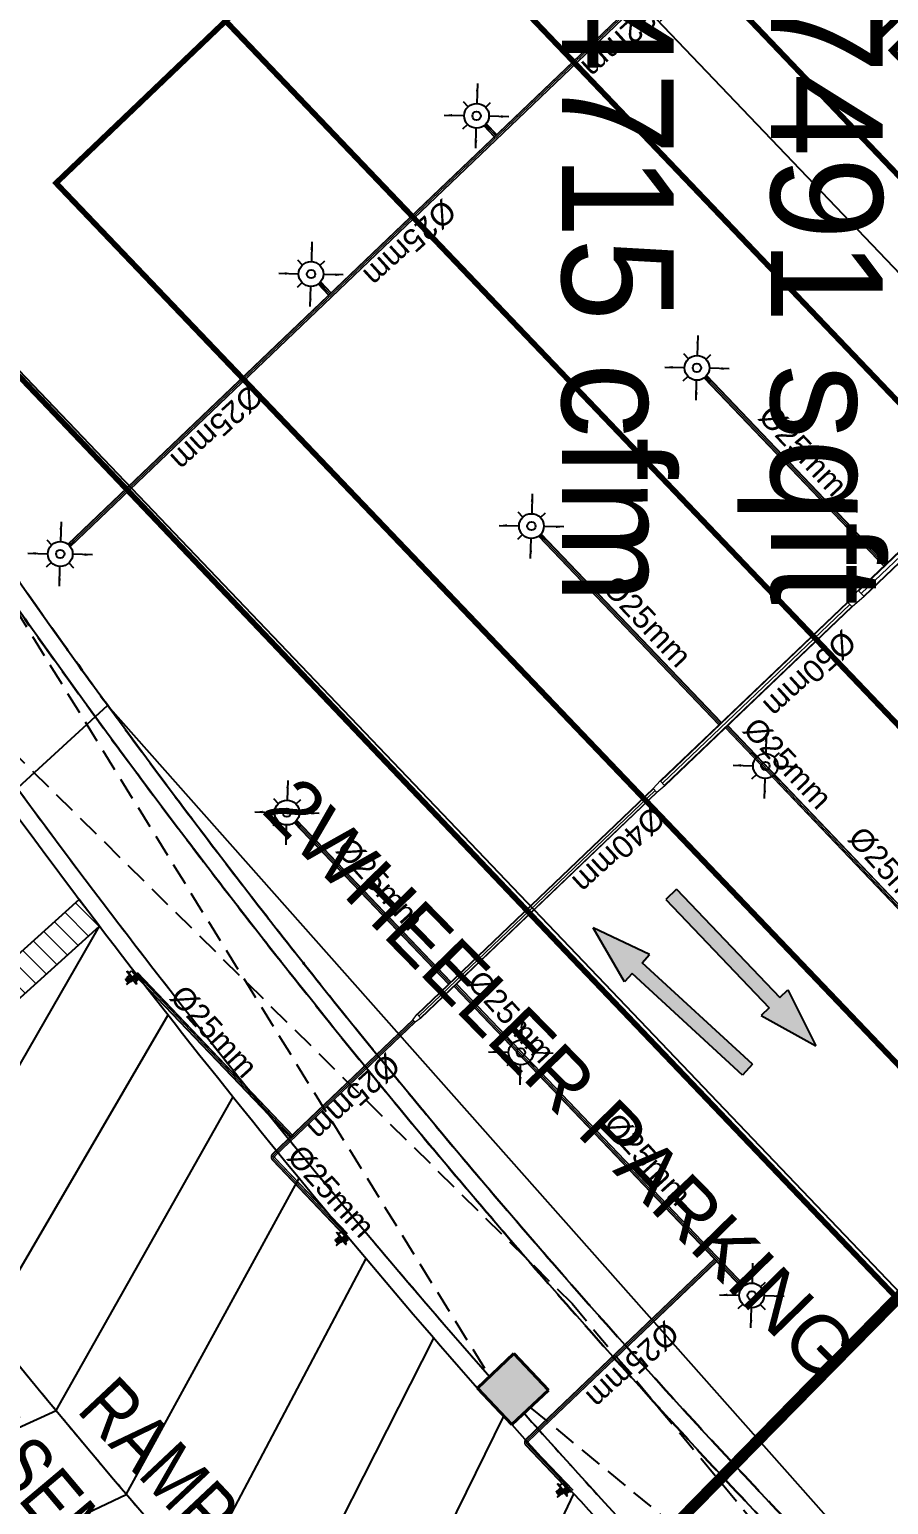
# Model space of a CAD drawing. Header units: inches. Extents: x 257070 to 799932, y -17980 to 269260.
# Drawn here: x 285714 to 293406, y 17928 to 31130 of the extents above; entities that cross this region are included whole.
import ezdxf

# ---------------------------------------------------------------- set-up
doc = ezdxf.new("R2010")
doc.units = ezdxf.units.IN
doc.header["$MEASUREMENT"] = 0
doc.header["$PDMODE"] = 99
doc.header["$PDSIZE"] = 100
doc.linetypes.add('DASHED2', pattern=[0.375, 0.25, -0.125])
doc.linetypes.add('HIDDEN', pattern=[0.375, 0.25, -0.125])
for name, color, linetype in [('0-AES-F-SPRINKLER', 10, 'Continuous'), ("0_AES_DUCT MARKING'", 53, 'Continuous'), ('2 wheeler barrier', 170, 'Continuous'), ('DSP_BUILDING PROFILE', 30, 'Continuous'), ('DSP_CUT-OUT', 252, 'Continuous'), ('DSP_MISCELANEOUS', 252, 'Continuous'), ('DSP_R.C.C. HATCH', 8, 'Continuous'), ('DSP_RAMP', 252, 'Continuous'), ('DSP_TEXT', 6, 'Continuous'), ('DSP_WALL', 7, 'Continuous'), ('DSP_WALL HATCH', 8, 'Continuous'), ('REFRISYNTH - AC CIVIL PROVISION', 12, 'Continuous')]:
    doc.layers.add(name, color=color, linetype=linetype)
for name, color, linetype, lineweight in [('0-AES-F-SPRINKLER PIPE', 10, 'Continuous', 15), ('E--CONCRETE-4', 4, 'Continuous', 40), ('E--CONCRETE-SHADE', 253, 'Continuous', 20), ('F--BRICKWALL HATCH', 252, 'Continuous', 20), ('F--BRICKWALL-3', 252, 'Continuous', 30)]:
    doc.layers.add(name, color=color, linetype=linetype, lineweight=lineweight)
doc.layers.add('CORE -E', color=7, linetype='Continuous', true_color=0x642d8b)
doc.styles.get("Standard").update_dxf_attribs({"font": 'arial.ttf'})
doc.styles.add('TEXT style 175', font='GOTHIC.TTF')
doc.styles.add('Text style 250', font='ARIALN.TTF', dxfattribs={"height": 500})
doc.styles.add('TEXT style 75', font='ARIALN.TTF')
doc.dimstyles.new('75', dxfattribs={"dimscale": 1.5, "dimtxt": 200, "dimasz": 113, "dimexe": 113, "dimexo": 0, "dimgap": 25, "dimtad": 0, "dimdec": 0, "dimrnd": 5, "dimzin": 0, "dimdsep": 46, "dimtxsty": 'TEXT style 75', "dimblk": 'ARCHTICK', "dimcen": 0.09, "dimdle": 113, "dimclrd": 8, "dimclre": 8, "dimclrt": 256, "dimadec": 0, "dimazin": 0, "dimtfac": 1, "dimtdec": 0, "dimtofl": 0, "dimtmove": 1, "dimatfit": 3, "dimldrblk": 'OPEN90', "dimfxl": 0, "dimtolj": 1, "dimtzin": 0, "dimarcsym": 0})
doc.dimstyles.new('ISO-25', dxfattribs={"dimtxt": 2.5, "dimasz": 2.5, "dimexe": 1.25, "dimexo": 0.625, "dimtad": 1, "dimtxsty": 'Standard', "dimcen": 2.5, "dimadec": 0, "dimazin": 0, "dimtfac": 1, "dimtmove": 0, "dimatfit": 3, "dimfxl": 1, "dimarcsym": 0})

# ---------------------------------------------------------------- blocks, each defined once
blk = doc.blocks.new('basement1_AP$0$AR-DIR-A')
h = blk.add_hatch()
h.set_pattern_fill('ANSI31', color=8)
h.paths.add_polyline_path([(158, -458), (26, -458), (26, -1800), (-74, -1800), (92, -2335), (258, -1800), (158, -1800)])
at = {"layer": 'DSP_MISCELANEOUS', "color": 8}
for p, q in [((158, -458), (26, -458)), ((26, -458), (26, -1800)), ((158, -458), (158, -1800)), ((26, -1800), (-74, -1800)), ((-74, -1800), (92, -2335)), ((258, -1800), (92, -2335)), ((158, -1800), (258, -1800))]:
    blk.add_line(p, q, dxfattribs=at)
blk = doc.blocks.new('_ArchTick')
at = {"color": 0, "linetype": 'ByBlock', "const_width": 0.15}
blk.add_lwpolyline([(-0.5, -0.5), (0.5, 0.5)], dxfattribs=at)
blk = doc.blocks.new('*D530')
at = {"layer": '2 wheeler barrier', "color": 8, "lineweight": -2, "ltscale": 1000, "transparency": 16777216}
for p, q in [((289928, 33555), (289414, 33064)), ((289418, 33224), (300006, 22140)), ((311056, 10575), (300467, 21658)), ((311410, 11070), (310896, 10579))]:
    blk.add_line(p, q, dxfattribs=at)
at = {"layer": 'DEFPOINTS', "color": 0, "ltscale": 1000, "transparency": 16777216}
for p in [(289928, 33555, 0), (289496, 33142), (311410, 11070, 0)]:
    blk.add_point(p, dxfattribs=at)
at = {"layer": '2 wheeler barrier', "color": 8, "lineweight": -2, "ltscale": 1000, "transparency": 16777216, "xscale": 113, "yscale": 113, "zscale": 113}
for p, rotation in [((289496, 33142), 133.6929898347378), ((310978, 10657), 313.6929898347378)]:
    blk.add_blockref('_ArchTick', p, dxfattribs=dict(at, rotation=rotation))
at = {"layer": '2 wheeler barrier', "ltscale": 1000, "transparency": 16777216, "insert": (300237, 21899), "char_height": 200, "attachment_point": 5, "rotation": 313.693, "style": 'TEXT style 75'}
blk.add_mtext('\\A1;31100', dxfattribs=at)
blk = doc.blocks.new('_Open90')
at = {"color": 0, "linetype": 'ByBlock', "lineweight": -2}
for p, q in [((0, 0), (-1, 0)), ((-0.5, 0.5), (0, 0)), ((0, 0), (-0.5, -0.5))]:
    blk.add_line(p, q, dxfattribs=at)
blk = doc.blocks.new('A$C7CDC6FDD')
at = {"layer": '0-AES-F-SPRINKLER'}
h = blk.add_hatch(dxfattribs=at)
h.set_pattern_fill('ANSI31', color=6, scale=0.196883, angle=-215.4881, style=0)
h.set_pattern_definition([(99.5118863, (172914.605, -53736.024), (1.480251699, 0.248024878), [])])
edge = h.paths.add_edge_path()
edge.add_line((54, 0), (47, -8))
edge.add_line((47, -8), (49, -10))
edge.add_line((49, -10), (55, -1))
edge.add_ellipse((52, 1), major_axis=(3.65, 0.61), ratio=1, start_angle=315, end_angle=405)
edge.add_line((54, 4), (41, 14))
edge.add_ellipse((39, 11), major_axis=(3.65, 0.61), ratio=1, start_angle=45, end_angle=135)
edge.add_line((36, 13), (33, 9))
edge.add_ellipse((32, 9), major_axis=(1.42, 0.24), ratio=1, start_angle=225, end_angle=315, ccw=False)
edge.add_line((31, 8), (31, 9))
edge.add_line((31, 9), (29, 7))
edge.add_line((29, 7), (30, 7))
edge.add_ellipse((32, 9), major_axis=(-0.56, 3.32), ratio=1, start_angle=135, end_angle=225)
edge.add_line((35, 7), (38, 12))
edge.add_ellipse((39, 11), major_axis=(-0.29, 1.75), ratio=1, start_angle=-45, end_angle=45, ccw=False)
edge.add_line((40, 12), (53, 3))
edge.add_ellipse((52, 1), major_axis=(-0.29, 1.75), ratio=1, start_angle=225, end_angle=315, ccw=False)
h = blk.add_hatch(dxfattribs=at)
h.set_pattern_fill('ANSI31', color=6, scale=0.196883, angle=-125.4881, style=0)
h.set_pattern_definition([(9.5118863, (172914.605, -53736.024), (0.248024878, -1.480251699), [])])
edge = h.paths.add_edge_path()
edge.add_line((85, 0), (84, 0))
edge.add_line((84, 0), (84, 5))
edge.add_ellipse((83, 5), major_axis=(-0.24, 1.42), ratio=1, start_angle=257, end_angle=315)
edge.add_line((83, 6), (72, 14))
edge.add_ellipse((70, 10), major_axis=(-0.71, 4.26), ratio=1, start_angle=-45, end_angle=45)
edge.add_line((66, 13), (47, -15))
edge.add_line((47, -15), (46, -14))
edge.add_line((46, -14), (65, 13))
edge.add_ellipse((70, 10), major_axis=(-0.93, 5.54), ratio=1, start_angle=-45, end_angle=45, ccw=False)
edge.add_line((73, 15), (84, 7))
edge.add_ellipse((83, 5), major_axis=(-0.45, 2.7), ratio=1, start_angle=257, end_angle=315, ccw=False)
edge.add_line((85, 5), (85, 0))
at = {"layer": '0-AES-F-SPRINKLER', "color": 6}
for p, q in [((-10, 66), (-29, 39)), ((-29, 39), (9, 12)), ((-24, 82), (-28, 80)), ((-28, 80), (-28, 79)), ((-28, 79), (28, 39)), ((32, 44), (-21, 82)), ((-15, 15), (20, -8)), ((-11, 14), (-15, 15)), ((-15, 15), (-13, 12)), ((-13, 12), (-14, 12)), ((-14, 12), (-14, 11)), ((17, -9), (-14, 11)), ((22, -5), (-13, 17)), ((-9, 17), (-13, 17)), ((-13, 17), (-11, 14)), ((16, -7), (-13, 12)), ((-13, 9), (13, -9)), ((24, -2), (-11, 20)), ((-8, 20), (-11, 20)), ((-11, 20), (-9, 17)), ((-11, 14), (18, -5)), ((26, 1), (-9, 23)), ((-6, 23), (-9, 23)), ((-9, 23), (-8, 20)), ((-9, 17), (20, -2)), ((-8, 20), (23, 1)), ((9, 12), (32, 44)), ((9, 13), (25, 4)), ((30, 82), (10, 60)), ((28, 3), (10, 15)), ((11, 16), (27, 6)), ((30, 6), (12, 17)), ((13, 19), (29, 9)), ((14, 57), (30, 79)), ((32, 9), (14, 20)), ((15, 22), (31, 12)), ((16, 23), (34, 12)), ((28, 71), (17, 55)), ((20, 29), (37, 17)), ((24, -2), (23, 1)), ((23, 1), (26, 1)), ((26, 1), (25, 4)), ((25, 4), (28, 3)), ((46, -14), (25, 1)), ((26, 36), (38, 27)), ((49, -10), (27, 6)), ((28, 3), (27, 6)), ((27, 6), (30, 6)), ((28, 71), (33, 78)), ((44, 73), (28, 71)), ((29, 46), (41, 63)), ((30, 6), (29, 9)), ((29, 9), (32, 9)), ((31, 9), (29, 7)), ((29, 7), (30, 7)), ((51, 86), (30, 82)), ((43, 35), (31, 43)), ((32, 9), (31, 12)), ((31, 12), (34, 12)), ((31, 8), (31, 9)), ((32, 20), (38, 27)), ((46, 59), (33, 42)), ((33, 31), (40, 34)), ((34, 12), (33, 13)), ((36, 13), (33, 9)), ((34, 43), (47, 34)), ((34, 2), (41, 12)), ((35, 7), (38, 12)), ((37, 17), (38, 16)), ((38, 16), (65, 54)), ((38, 27), (41, 25)), ((38, 16), (46, 18)), ((39, 95), (39, 97)), ((39, 97), (39, 97)), ((39, 97), (39, 97)), ((39, 97), (39, 97)), ((39, 97), (39, 97)), ((39, 97), (39, 97)), ((39, 97), (39, 97)), ((39, 97), (39, 97)), ((39, 97), (39, 97)), ((39, 97), (39, 97)), ((39, 97), (39, 97)), ((39, 97), (39, 97)), ((39, 97), (39, 97)), ((39, 97), (39, 97)), ((39, 97), (39, 97)), ((39, 97), (40, 97)), ((40, 97), (39, 97)), ((39, 97), (39, 97)), ((39, 97), (39, 97)), ((39, 97), (39, 97)), ((39, 97), (39, 97)), ((39, 97), (39, 97)), ((39, 97), (39, 97)), ((39, 97), (39, 97)), ((39, 97), (39, 97)), ((39, 97), (39, 97)), ((39, 97), (39, 97)), ((39, 97), (39, 97)), ((39, 97), (39, 97)), ((39, 97), (39, 97)), ((39, 97), (39, 97)), ((39, 97), (39, 97)), ((39, 94), (39, 95)), ((39, 95), (39, 95)), ((39, 95), (39, 95)), ((39, 95), (39, 95)), ((39, 95), (39, 95)), ((39, 95), (39, 95)), ((39, 95), (39, 95)), ((39, 95), (39, 95)), ((39, 95), (39, 95)), ((39, 95), (39, 95)), ((40, 94), (39, 94)), ((39, 94), (39, 94)), ((39, 94), (39, 94)), ((39, 94), (39, 94)), ((39, 94), (39, 94)), ((39, 94), (39, 94)), ((39, 94), (39, 94)), ((39, 94), (39, 94)), ((39, 94), (39, 94)), ((39, 94), (39, 94)), ((39, 94), (39, 94)), ((40, 97), (40, 97)), ((40, 97), (40, 97)), ((40, 97), (40, 97)), ((40, 97), (40, 97)), ((40, 97), (40, 97)), ((40, 97), (40, 97)), ((40, 97), (40, 97)), ((40, 97), (40, 97)), ((40, 97), (40, 97)), ((40, 97), (40, 97)), ((40, 97), (41, 97)), ((40, 96), (40, 97)), ((40, 97), (40, 97)), ((41, 96), (40, 96)), ((40, 96), (40, 96)), ((40, 96), (40, 96)), ((40, 96), (40, 96)), ((40, 96), (40, 96)), ((40, 96), (40, 96)), ((40, 96), (40, 96)), ((40, 96), (40, 96)), ((40, 96), (40, 96)), ((40, 96), (40, 96)), ((41, 94), (40, 94)), ((40, 94), (40, 94)), ((40, 94), (40, 94)), ((40, 94), (40, 94)), ((40, 94), (40, 94)), ((40, 94), (40, 94)), ((40, 94), (40, 94)), ((40, 94), (40, 94)), ((40, 94), (40, 94)), ((40, 94), (40, 94)), ((40, 12), (53, 3)), ((41, 97), (41, 97)), ((41, 97), (41, 97)), ((41, 97), (41, 97)), ((41, 97), (46, 96)), ((42, 96), (41, 96)), ((41, 96), (41, 96)), ((41, 96), (41, 96)), ((41, 96), (41, 96)), ((41, 96), (41, 96)), ((41, 96), (41, 96)), ((41, 96), (41, 96)), ((41, 96), (41, 96)), ((41, 96), (41, 96)), ((41, 93), (41, 94)), ((41, 94), (41, 94)), ((41, 94), (41, 94)), ((41, 94), (41, 94)), ((42, 93), (41, 93)), ((41, 93), (41, 93)), ((41, 93), (41, 93)), ((41, 93), (41, 93)), ((41, 93), (41, 93)), ((54, 4), (41, 14)), ((42, 95), (42, 96)), ((42, 96), (42, 96)), ((42, 96), (42, 96)), ((42, 96), (42, 96)), ((42, 96), (42, 96)), ((42, 96), (42, 96)), ((43, 95), (42, 95)), ((42, 95), (42, 95)), ((43, 93), (42, 93)), ((42, 93), (42, 93)), ((42, 93), (42, 93)), ((42, 93), (42, 93)), ((42, 93), (42, 93)), ((42, 93), (42, 93)), ((42, 93), (42, 93)), ((42, 93), (42, 93)), ((42, 28), (58, 49)), ((42, 34), (43, 35)), ((44, 95), (43, 95)), ((43, 95), (43, 95)), ((43, 95), (43, 95)), ((43, 95), (43, 95)), ((43, 95), (43, 95)), ((43, 95), (43, 95)), ((43, 95), (43, 95)), ((43, 95), (43, 95)), ((45, 93), (43, 93)), ((43, 93), (43, 93)), ((43, 93), (43, 93)), ((43, 93), (43, 93)), ((43, 93), (43, 93)), ((43, 93), (43, 93)), ((43, 93), (43, 93)), ((43, 93), (43, 93)), ((48, 94), (44, 95)), ((44, 95), (44, 95)), ((44, 95), (44, 95)), ((44, 90), (45, 92)), ((45, 90), (44, 90)), ((44, 90), (44, 90)), ((44, 90), (44, 90)), ((44, 90), (44, 90)), ((44, 90), (44, 90)), ((44, 90), (44, 90)), ((44, 90), (44, 90)), ((44, 90), (44, 90)), ((44, 90), (44, 90)), ((44, 90), (44, 90)), ((44, 90), (44, 90)), ((44, 90), (44, 90)), ((44, 90), (44, 90)), ((44, 90), (44, 90)), ((44, 90), (44, 90)), ((44, 90), (44, 90)), ((55, 65), (44, 73)), ((46, 72), (44, 70)), ((44, 70), (45, 69)), ((44, -6), (51, 4)), ((45, 92), (45, 93)), ((45, 93), (45, 93)), ((45, 93), (45, 93)), ((45, 93), (45, 93)), ((45, 93), (45, 93)), ((45, 93), (45, 93)), ((45, 93), (45, 93)), ((45, 93), (45, 93)), ((45, 93), (45, 93)), ((45, 93), (45, 93)), ((45, 93), (45, 93)), ((45, 93), (45, 93)), ((45, 93), (45, 93)), ((45, 93), (45, 93)), ((45, 93), (45, 93)), ((45, 93), (45, 93)), ((45, 93), (45, 93)), ((45, 93), (45, 93)), ((45, 93), (50, 93)), ((45, 92), (45, 92)), ((45, 92), (45, 92)), ((45, 92), (45, 92)), ((45, 92), (45, 92)), ((45, 92), (45, 92)), ((45, 92), (45, 92)), ((45, 92), (45, 92)), ((45, 92), (45, 92)), ((45, 92), (45, 92)), ((45, 92), (45, 92)), ((45, 92), (45, 92)), ((45, 92), (45, 92)), ((45, 92), (45, 92)), ((45, 92), (45, 92)), ((45, 92), (45, 92)), ((45, 92), (45, 92)), ((45, 92), (45, 92)), ((45, 92), (45, 92)), ((45, 92), (45, 92)), ((45, 92), (45, 92)), ((49, 90), (45, 92)), ((45, 89), (45, 90)), ((48, 87), (45, 89)), ((45, 89), (45, 89)), ((45, 89), (45, 89)), ((45, 76), (51, 84)), ((49, 68), (45, 71)), ((45, 69), (50, 65)), ((46, 18), (68, 55)), ((46, -14), (65, 13)), ((47, 96), (73, 77)), ((66, 13), (47, -15)), ((54, 0), (47, -8)), ((48, 91), (48, 92)), ((48, 92), (48, 92)), ((48, 92), (48, 92)), ((48, 92), (48, 92)), ((48, 92), (48, 92)), ((48, 92), (48, 92)), ((48, 92), (48, 92)), ((48, 92), (48, 92)), ((48, 92), (48, 92)), ((48, 92), (48, 92)), ((48, 92), (48, 92)), ((48, 92), (48, 92)), ((48, 92), (48, 92)), ((48, 92), (48, 92)), ((48, 92), (48, 92)), ((48, 92), (48, 92)), ((48, 92), (48, 92)), ((48, 92), (48, 92)), ((48, 92), (48, 92)), ((48, 92), (49, 92)), ((48, 91), (48, 91)), ((48, 91), (48, 91)), ((48, 91), (48, 91)), ((48, 91), (48, 91)), ((48, 91), (48, 91)), ((48, 91), (48, 91)), ((52, 89), (48, 91)), ((49, 89), (48, 87)), ((48, 87), (48, 87)), ((49, 92), (51, 92)), ((49, 89), (49, 90)), ((50, 65), (52, 64)), ((59, 87), (51, 88)), ((59, 84), (51, 86)), ((52, 89), (52, 89)), ((52, 64), (53, 66)), ((56, 88), (53, 89)), ((53, 29), (73, 15)), ((58, 49), (55, 65)), ((68, 83), (57, 91)), ((57, 88), (57, 88)), ((57, 67), (61, 73)), ((58, 49), (63, 57)), ((60, 84), (59, 84)), ((61, 86), (61, 86)), ((61, 86), (61, 86)), ((72, 75), (64, 80)), ((65, 77), (67, 79)), ((66, 69), (65, 77)), ((67, 60), (66, 66)), ((66, 59), (71, 65)), ((68, 58), (66, 59)), ((84, 0), (66, 12)), ((67, 78), (69, 80)), ((92, 91), (68, 58)), ((68, 55), (68, 58)), ((73, 77), (72, 75)), ((83, 6), (72, 14)), ((73, 15), (84, 7)), ((74, 70), (90, 92)), ((84, 0), (84, 5)), ((85, 5), (85, 0)), ((90, 92), (92, 91)), ((15, -9), (17, -9)), ((17, -9), (16, -7)), ((16, -7), (20, -8)), ((20, -8), (18, -5)), ((18, -5), (22, -5)), ((22, -5), (20, -2)), ((20, -2), (24, -2)), ((47, -15), (46, -14)), ((47, -8), (49, -10)), ((49, -10), (55, -1)), ((85, 0), (84, 0))]:
    blk.add_line(p, q, dxfattribs=at)
for centre, major_axis, start_param, end_param in [((-22, 80), (2.7, 0.45), 0.785398, 1.797689), ((-11, 11), (-0.48, 2.84), 1.570796, 2.356194), ((32, 9), (-0.56, 3.32), 2.356194, 3.926991), ((32, 9), (1.42, 0.24), 3.926991, 5.497787), ((35, 14), (2.84, 0.48), 0.785398, 3.403392), ((39, 11), (3.65, 0.61), 0.785398, 2.356194), ((40, 29), (-0.47, 2.8), 2.356194, 3.926991), ((39, 11), (-0.29, 1.75), -0.785398, 0.785398), ((41, 32), (2.37, 0.4), 0.803442, 1.867502), ((39, 64), (2.97, 0.5), 5.497794, 6.034125), ((39, 23), (2.8, 0.47), 5.497787, 7.068583), ((45, 64), (-0.63, 3.74), -0.403281, 1.321745), ((47, 74), (2.8, 0.47), 2.356194, 3.926991), ((45, 94), (-0.46, 2.75), -0.560204, -0.324923), ((45, 94), (2.14, 0.36), 0.784914, 1.034983), ((48, 58), (-0.5, 2.97), 0.24906, 0.785391), ((45, 64), (3.74, 0.63), 4.96144, 6.686466), ((48, 92), (2.69, 0.45), 0.787914, 1.247507), ((52, 92), (-0.96, 5.74), 2.377207, 2.798549), ((52, 94), (-0.96, 5.74), 2.374727, 2.798549), ((50, 91), (-0.3, 1.76), -0.775969, -0.160442), ((51, 90), (1.75, 0.29), 0.791774, 1.412986), ((53, 92), (-0.52, 3.1), 2.526084, 2.789089), ((54, 69), (-0.47, 2.8), 2.356194, 3.926991), ((52, 1), (-0.29, 1.75), 3.926991, 5.497787), ((56, 90), (1.52, 0.26), 0.785398, 2.356194), ((52, 1), (3.65, 0.61), 5.497787, 7.068583), ((57, 90), (1.75, 0.29), 4.197625, 4.773282), ((57, 88), (0.542, 0.091), 0.916881, 1.969618), ((59, 83), (-0.64, 3.8), -0.784768, -0.363877), ((58, 82), (1.86, 0.31), 0.785501, 1.132999), ((56, 79), (-0.99, 5.92), 4.155645, 5.497787), ((69, 74), (-1.39, 8.29), 1.014052, 3.151797), ((56, 79), (8.29, 1.39), 0.010205, 0.785398), ((69, 74), (5.92, 0.99), 2.584882, 5.497787), ((61, 59), (-0.48, 2.84), 3.926991, 4.712389), ((56, 79), (-1.39, 8.29), 4.155621, 4.722594), ((65, 74), (-0.47, 2.8), -0.113999, 0.093951), ((70, 10), (-0.93, 5.54), -0.785398, 0.785398), ((70, 10), (-0.71, 4.26), -0.785398, 0.785398), ((67, 82), (-0.26, 1.52), 3.926991, 5.497787), ((69, 74), (8.29, 1.39), 4.722594, 5.497787), ((83, 5), (-0.24, 1.42), 4.485496, 5.497787), ((83, 5), (-0.45, 2.7), 4.485496, 5.497787), ((14, -7), (2.84, 0.48), 3.926991, 4.712389)]:
    blk.add_ellipse(centre, major_axis=major_axis, ratio=1, start_param=start_param, end_param=end_param, dxfattribs=at)
at = {"layer": '0-AES-F-SPRINKLER', "color": 6, "extrusion": (0, 0, -1)}
for centre, major_axis, start_param, end_param in [((36, 77), (2.84, 0.48), 3.926991, 4.712389), ((49, 85), (2.8, 0.47), -0.113999, 0.785398)]:
    blk.add_ellipse(centre, major_axis=major_axis, ratio=1, start_param=start_param, end_param=end_param, dxfattribs=at)
blk = doc.blocks.new('*U603')
at = {"layer": '0-AES-F-SPRINKLER'}
for p, q in [((171672, 56809), (171672, 56871)), ((171562, 56699), (171500, 56699)), ((171783, 56699), (171845, 56699)), ((171672, 56588), (171672, 56526))]:
    blk.add_line(p, q, dxfattribs=at)
for radius in [111, 37.8]:
    blk.add_circle((171672, 56699), radius, dxfattribs=at)
at = {"layer": '0-AES-F-SPRINKLER PIPE'}
for points, override in [([(171468, 56903), (171594, 56777)], {"dimasz": 70, "dimtad": 0, "dimfxl": 13, "dimarcsym": 1}), ([(171877, 56903), (171751, 56777)], {"dimasz": 70, "dimtad": 0, "dimfxl": 13, "dimarcsym": 1}), ([(171468, 56494), (171594, 56620)], {"dimasz": 70, "dimtad": 0, "dimfxl": 13, "dimarcsym": 1}), ([(171877, 56494), (171751, 56620)], {"dimasz": 70, "dimgap": 0.625, "dimtad": 0, "dimfxl": 13, "dimarcsym": 1})]:
    blk.add_leader(points, dimstyle='ISO-25', override=override, dxfattribs=at)

msp = doc.modelspace()

# ---------------------------------------------------------------- hatches: boundary and pattern name
at = {"layer": 'DSP_R.C.C. HATCH', "ltscale": 3.5}
h = msp.add_hatch(color=8, dxfattribs=at)
h.dxf.hatch_style = 1
edge = h.paths.add_edge_path()
edge.add_line((280396.3, 19564.9), (274941.2, 20008.6))
edge.add_line((274941.2, 20008.6), (273567.5, 3116.4))
edge.add_line((273567.5, 3116.4), (293635.9, 2528.9))
edge.add_line((293635.9, 2528.9), (293833.8, 4962.1))
edge.add_line((293833.8, 4962.1), (290394.6, 8699.6))
edge.add_line((290394.6, 8699.6), (289853.1, 8106.6))
edge.add_line((289853.1, 8106.6), (293008.1, 4678))
edge.add_line((293008.1, 4678), (292863.6, 2901.6))
edge.add_line((292863.6, 2901.6), (273946.2, 3455.5))
edge.add_line((273946.2, 3455.5), (275225.2, 19182.8))
edge.add_line((275225.2, 19182.8), (280019.5, 18792.9))
edge.add_line((280019.5, 18792.9), (284298.6, 14142.8))
edge.add_ellipse((283555.8, 13484.2), major_axis=(-1186.1, 18.3), ratio=0.7179806, start_angle=196.67494, end_angle=231.86468, ccw=False)
edge.add_line((284695.8, 13711.1), (286710.8, 11521.4))
edge.add_line((286710.8, 11521.4), (287287.9, 12075.6))
edge.add_line((287287.9, 12075.6), (285269.9, 14268.7))
edge.add_line((285269.9, 14268.7), (285268.1, 14267))
edge.add_line((285268.1, 14267), (284963.4, 14598.1))
edge.add_line((284963.4, 14598.1), (280396.3, 19564.9))
h.paths.add_polyline_path([(287287.9, 12075.6), (286710.8, 11521.4), (289853.1, 8106.6), (290394.6, 8699.6)], flags=17)
at = {"layer": 'E--CONCRETE-SHADE', "ltscale": 3.5}
h = msp.add_hatch(color=8, dxfattribs=at)
h.dxf.hatch_style = 1
h.paths.add_polyline_path([(290051.5, 19279.5), (289724, 18970.8), (290032.7, 18643.4), (290360.1, 18952.1)])
at = {"layer": 'F--BRICKWALL HATCH', "ltscale": 0.1}
h = msp.add_hatch(dxfattribs=at)
h.set_pattern_fill('ANSI31', color=8, scale=40, angle=90)
h.set_pattern_definition([(135, (265331.6, -75.84), (-89.80256, -89.80256), [])])
h.paths.add_polyline_path([(284104.1, 21086.9, -0.0009664), (283921.4, 21326.1), (281689.2, 19312.5, 0.000851), (281872.5, 19073.8)])
h.paths.add_polyline_path([(286341, 23104.8, -0.000971), (286158.9, 23344.5), (283921.4, 21326.1, 0.0009664), (284104.1, 21086.9)])

# ---------------------------------------------------------------- linework, layer by layer
at = {"layer": '0-AES-F-SPRINKLER', "color": 7, "const_width": 100}
msp.add_lwpolyline([(321947.7, 64154.5), (320194.8, 69380), (306624.2, 64255), (277183.8, 53136.7), (275607, 28195.2), (286480.9, 13609.8), (286969.4, 13130.9), (314703.6, 41422), (322260.6, 34233.9), (333044, 30733.9), (338666.9, 32692.4), (340694.2, 37298.5), (338918.2, 41957.2), (336792.7, 47939.3), (330607.7, 67045.1)], close=True, dxfattribs=at)
at = {"layer": '0-AES-F-SPRINKLER', "color": 7, "const_width": 100, "elevation": 0}
msp.add_lwpolyline([(314747.9, 41385.7), (291263.5, 17511.2), (286969.4, 13130.9), (300396.1, 2861.1), (315324.3, 1588.2), (342936.4, 958.3), (343530, 11881.2), (333044, 30733.9), (322260.6, 34233.9), (320141.6, 36257.7)], close=True, dxfattribs=at)
at = {"layer": '0-AES-F-SPRINKLER PIPE', "ltscale": 1000}
for p, q in [((293134.5, 26109.9, 0), (301041.4, 33664.1, 0)), ((293138.7, 26105.6, 0), (301044.2, 33658.4, 0)), ((293161.1, 26082.1, 0), (301059.2, 33627.8, 0)), ((293183.6, 26058.6, 0), (301074.2, 33597.2, 0)), ((293187.7, 26054.2, 0), (301077, 33591.5, 0)), ((286057.6, 26522.8, 0), (291779.7, 31989.7, 0)), ((286059.9, 26520.9, 0), (291781.8, 31987.5, 0)), ((286069.1, 26512.4, 0), (291790.4, 31978.5, 0)), ((286077.2, 26502.9, 0), (291799, 31969.4, 0)), ((286079, 26500.4, 0), (291801.1, 31967.3, 0)), ((291362.3, 24405, 0), (293038, 26005.9, 0)), ((291365.8, 24401.4, 0), (293041.4, 26002.3, 0)), ((291383, 24383.3, 0), (293058.7, 25984.3, 0)), ((291400.3, 24365.3, 0), (293076, 25966.2, 0)), ((291403.8, 24361.6, 0), (293079.4, 25962.6, 0)), ((289184.3, 22315.9, 0), (291299.4, 24336.6, 0)), ((289187.1, 22313, 0), (291302.1, 24333.7, 0)), ((289200.9, 22298.5, 0), (291316, 24319.3, 0)), ((289214.7, 22284.1, 0), (291329.8, 24304.8, 0)), ((289217.5, 22281.2, 0), (291332.5, 24301.9, 0))]:
    msp.add_line(p, q, dxfattribs=at)
for points in [[(289781.5, 30267.1), (289874.6, 30169.6)], [(289783.9, 30268.9), (289876.8, 30171.7)], [(289793.5, 30277), (289885.8, 30180.3)], [(289802, 30286.2), (289894.9, 30188.9)], [(289803.9, 30288.5), (289897.1, 30191)], [(288299.2, 28851), (288392.4, 28753.5)], [(288301.7, 28852.8), (288394.5, 28755.5)], [(288311.2, 28860.9), (288403.6, 28764.2)], [(288319.7, 28870), (288412.6, 28772.8)], [(288321.6, 28872.4), (288414.8, 28774.9)], [(291755, 28011.1), (293368.8, 26322)], [(291757.4, 28012.9), (293371, 26324.1)], [(291767, 28021), (293380, 26332.7)], [(291775.5, 28030.2), (293389, 26341.3)], [(291777.4, 28032.5), (293391.2, 26343.4)], [(290272.8, 26595), (291886.5, 24905.9)], [(290275.2, 26596.8), (291888.7, 24907.9)], [(290284.7, 26604.9), (291897.7, 24916.6)], [(290293.3, 26614.1), (291906.8, 24925.2)], [(290295.2, 26616.4), (291908.9, 24927.3)], [(291945, 24878.7), (294282.7, 22431.8)], [(291947.1, 24880.8), (294284.6, 22434.1)], [(291956.2, 24889.4), (294293.2, 22443.3)], [(291965.2, 24898), (294302.7, 22451.4)], [(291967.4, 24900.1), (294305.1, 22453.2)], [(288083.6, 24030.6), (289465.3, 22584.4)], [(288086, 24032.4), (289467.5, 22586.4)], [(288095.5, 24040.5), (289476.5, 22595.1)], [(288104.1, 24049.7), (289485.6, 22603.7)], [(288106, 24052), (289487.7, 22605.8)], [(289526.7, 22576.6), (292104, 19878.9)], [(289535.7, 22585.2), (292113.5, 19887)], [(289537.9, 22587.3), (292116, 19888.8)], [(289515.5, 22565.9), (292093.5, 19867.4)], [(289517.6, 22567.9), (292095.4, 19869.7)]]:
    msp.add_lwpolyline(points, dxfattribs=at)
at = {"layer": '0-AES-F-SPRINKLER PIPE', "ltscale": 1000, "elevation": 0}
for points in [[(293134.5, 26109.9), (293187.7, 26054.2), (293079.4, 25962.6), (293038, 26005.9)], [(289184.3, 22315.9), (289217.5, 22281.2), (289166.3, 22244.1), (289144.9, 22266.5)]]:
    msp.add_lwpolyline(points, close=True, dxfattribs=at)
at = {"layer": '0-AES-F-SPRINKLER PIPE', "ltscale": 1000}
msp.add_lwpolyline([(291362.3, 24405), (291403.8, 24361.6), (291332.5, 24301.9), (291299.4, 24336.6)], close=True, dxfattribs=at)
at = {"layer": '0-AES-F-SPRINKLER PIPE', "ltscale": 1000, "elevation": 0}
for points in [[(286658.3, 22667.2), (288056.7, 21203.6)], [(286660.8, 22669), (288058.8, 21205.7)], [(286670.3, 22677.2), (288067.9, 21214.3)], [(286678.8, 22686.3), (288076.9, 21223)], [(286680.8, 22688.7), (288079.1, 21225)]]:
    msp.add_lwpolyline(points, dxfattribs=at)
for points in [[(289144.9, 22266.5), (287890, 21067.6, 0.4142136), (287888.7, 21010.3), (288537.3, 20331.5)], [(289147, 22264.3), (287892.1, 21065.4, 0.4142136), (287890.9, 21012.4), (288539.5, 20333.5)], [(289155.6, 22255.3), (287900.7, 21056.4, 0.4142136), (287899.9, 21021.1), (288548.5, 20342.2)], [(289164.3, 22246.3), (287909.4, 21047.4, 0.4142136), (287909, 21029.7), (288557.6, 20350.8)], [(289166.3, 22244.1), (287911.5, 21045.2, 0.4142136), (287911.1, 21031.8), (288559.7, 20352.9)], [(291846.5, 20126), (290158.7, 18513.5, 0.4142136), (290157.4, 18456.3), (290559.2, 18035.7)], [(291848.5, 20123.8), (290160.8, 18511.4, 0.4142136), (290159.6, 18458.4), (290561.4, 18037.8)], [(291857.2, 20114.8), (290169.4, 18502.3, 0.4142136), (290168.6, 18467), (290570.4, 18046.4)], [(291865.8, 20105.8), (290178.1, 18493.3, 0.4142136), (290177.7, 18475.6), (290579.4, 18055.1)], [(291867.9, 20103.6), (290180.1, 18491.1, 0.4142136), (290179.8, 18477.7), (290581.6, 18057.1)]]:
    msp.add_lwpolyline(points, format="xyb", dxfattribs=at)
at = {"layer": "0_AES_DUCT MARKING'", "color": 8, "ltscale": 1000, "elevation": 0}
msp.add_lwpolyline([(281389.3, 99297.6), (274941.2, 20008.6), (280396.3, 19564.9), (286413.2, 25079.3), (295692.3, 14615.6), (297780.5, 12742.3), (297949.6, 12508.1), (297974.2, 12109.7), (297846.5, 11869.2), (297654.3, 11719.2), (297379.7, 11653.5), (300148.3, 9444.4), (300571.7, 9274.9), (304364.5, 8384.1), (306343.2, 8412.1), (309589.9, 8924.2), (312819.3, 10488.6), (313140.6, 10525.7), (316046.1, 5002.6), (315532.3, 4569.2), (312639.9, 3467.5), (312596.2, 1973.8), (365328.4, 544.3), (366999.2, 78784.4)], dxfattribs=at)
at = {"layer": '2 wheeler barrier', "color": 8, "lineweight": 35, "ltscale": 1000, "const_width": 50, "elevation": 0}
for points in [[(312838.3, 12434.3), (311410.4, 11070.1), (289928.3, 33555.4), (291374.4, 34937)], [(311007.7, 9465), (288916, 32588.3), (285951.5, 29756), (306343.2, 8412.1)], [(304364.5, 8384.1), (290463.5, 22934.3), (282308.5, 31511.2)], [(287469.9, 31206.7), (308952.3, 8721.1)]]:
    msp.add_lwpolyline(points, dxfattribs=at)
at = {"layer": 'DSP_BUILDING PROFILE', "color": 8, "linetype": 'HIDDEN', "ltscale": 1000}
msp.add_arc((345888.6, 68476.7, 0), 77866, 217.267367, 232.667038, dxfattribs=at)
at = {"layer": 'DSP_CUT-OUT', "color": 8, "ltscale": 3.5, "elevation": 0}
for points in [[(295692.3, 14615.6, -0.0734582), (282267.2, 31423.8, -0.0734582)], [(295594.3, 14502, -0.0734582), (282141.7, 31344.5, -0.0734582)]]:
    msp.add_lwpolyline(points, format="xyb", dxfattribs=at)
at = {"layer": 'DSP_CUT-OUT', "color": 8, "ltscale": 3.5}
for centre, radius, start, end in [((347988.9, 70103.4, 0), 77519.9, 215.352875, 221.269818), ((347988.9, 70103.4, 0), 77369.9, 215.352875, 221.269818), ((343843.6, 66382.9, 0), 71935.2, 221.578561, 226.802431), ((343843.6, 66382.9, 0), 71785.2, 221.578561, 226.802431)]:
    msp.add_arc(centre, radius, start, end, dxfattribs=at)
at = {"layer": 'DSP_MISCELANEOUS', "color": 8, "linetype": 'HIDDEN', "ltscale": 800}
for p, q in [((285424, 26208.3, 0), (289833.2, 19073.8, 0)), ((284886, 25335.9, 0), (290573.2, 19726.1, 0)), ((290573.2, 19726.1, 0), (297071.1, 11916.8, 0)), ((290196.4, 18797.7, 0), (297297.1, 12963.8, 0))]:
    msp.add_line(p, q, dxfattribs=at)
at = {"layer": 'DSP_MISCELANEOUS', "color": 8, "ltscale": 3.5}
msp.add_arc((345888.6, 68476.7, 0), 77866, 218.226561, 232.667038, dxfattribs=at)
at = {"layer": 'DSP_RAMP', "color": 8, "ltscale": 3.5}
for points, elevation in [([(281889.8, 19089.4), (284721.6, 20297.2), (286341, 23104.8)], -24), ([(282489, 18283.2), (285332.3, 19529.6), (286954.2, 22311.2)], -23.4), ([(283128.3, 17482.3), (285952.1, 18769.3), (287536.3, 21576.9)], 0), ([(283776.8, 16689), (286580.7, 18016.5), (288127.3, 20849.7)], 0), ([(284434.5, 15903.2), (287218.2, 17271.1), (288726.9, 20129.8)], 0), ([(285101.2, 15125.1), (287874, 16541.9), (289335.3, 19417.2)], 0), ([(285787.3, 14364.1), (288534.7, 15817), (289960.7, 18719.7)], 0), ([(286480.9, 13609.8), (289203.2, 15099.3), (290588.5, 18024.2)], 0)]:
    msp.add_lwpolyline(points, dxfattribs=dict(at, elevation=elevation))
at = {"layer": 'DSP_TEXT', "color": 8, "elevation": 0}
msp.add_lwpolyline([(293666.2, 40065.7), (292494.3, 39294.8), (290513.2, 37031.8), (283465.9, 30331.1), (304386.1, 8433.9), (306343.2, 8412.1), (285951.5, 29756), (288916, 32588.3), (311007.7, 9465), (312819.3, 10488.6), (313140.6, 10525.7), (315904, 13196.6), (314637.8, 13913.2), (312958.3, 12308.6), (312838.3, 12434.3), (311410.4, 11070.1), (289928.3, 33555.4), (291374.4, 34937), (291227.1, 35091.1), (291999.4, 35828.9), (291584.7, 37009.8), (293057.2, 37526.8), (293720.1, 37472.9), (294987, 38683.3)], close=True, dxfattribs=at)
at = {"layer": 'DSP_WALL', "color": 8, "linetype": 'HIDDEN', "ltscale": 1000}
for centre, radius, start, end in [((347988.9, 70103.4, 0), 77369.9, 215.352875, 221.269818), ((343843.6, 66382.9, 0), 71785.2, 221.578561, 226.802431)]:
    msp.add_arc(centre, radius, start, end, dxfattribs=at)
at = {"layer": 'DSP_WALL HATCH', "color": 8, "ltscale": 1000, "elevation": -24}
msp.add_lwpolyline([(281688.8, 19312.1), (281871.9, 19073.3), (286341, 23104.8), (286159, 23344.7), (281688.8, 19312.1)], dxfattribs=at)
at = {"layer": 'E--CONCRETE-4', "color": 8, "ltscale": 10}
for p, q in [((290051.5, 19279.5, 0), (289724, 18970.8, 0)), ((290360.1, 18952.1, 0), (290051.5, 19279.5, 0)), ((289724, 18970.8, 0), (290032.7, 18643.4, 0)), ((290032.7, 18643.4, 0), (290360.1, 18952.1, 0))]:
    msp.add_line(p, q, dxfattribs=at)
at = {"layer": 'F--BRICKWALL-3', "color": 8, "linetype": 'HIDDEN', "ltscale": 1000, "elevation": 0}
for points in [[(295594.3, 14502, -0.0531052), (285357.3, 26304, -0.0531052)], [(295696.5, 14611.7, -0.0531052), (285480.4, 26389.7, -0.0531052)]]:
    msp.add_lwpolyline(points, format="xyb", dxfattribs=at)

# ---------------------------------------------------------------- block references
at = {"layer": '0-AES-F-SPRINKLER', "color": 7, "rotation": 313.5797686672391}
for p in [(130298.9, 115633.4), (128816.6, 114217.3), (132272.4, 113377.4), (130790.1, 111961.3), (126570.9, 111712, 0), (132885.4, 109814.3), (128601, 109396.9), (130696.2, 107249.9), (132762.6, 105074.9)]:
    msp.add_blockref('*U603', p, dxfattribs=at)
at = {"layer": '0-AES-F-SPRINKLER PIPE', "ltscale": 1000, "xscale": -1, "rotation": 92.24252268081604}
for p in [(286670.3, 22677.2, 0), (288548.5, 20342.2, 0), (290528.3, 18090.5, 0)]:
    msp.add_blockref('A$C7CDC6FDD', p, dxfattribs=at)
at = {"layer": 'DSP_MISCELANEOUS', "color": 8, "rotation": 43.69298983469962}
msp.add_blockref('basement1_AP$0$AR-DIR-A', (291075.6, 23657.1, 0), dxfattribs=at)
at = {"layer": 'DSP_MISCELANEOUS', "color": 8, "xscale": -1, "rotation": 227.4564494163883}
msp.add_blockref('basement1_AP$0$AR-DIR-A', (292417.9, 21443.7, 0), dxfattribs=at)

# ---------------------------------------------------------------- texts
at = {"layer": '0-AES-F-SPRINKLER PIPE', "color": 7, "linetype": 'Continuous', "lineweight": -3, "ltscale": 0.9, "char_height": 200, "width": 685.774, "attachment_point": 2}
for s, insert, rotation in [('%%C32mm', (291141.2, 31008.1, 0), 222.23933), ('%%C25mm', (289187.7, 29141.8, 0), 222.23933), ('%%C25mm', (287461.3, 27492.3, 0), 222.23933), ('%%C25mm', (292714.4, 27431.8), 313.32635), ('%%C25mm', (291319.1, 25902.2), 313.32635), ('%%C50mm', (292769.2, 25285, 0), 222.23933), ('%%C25mm', (292576.7, 24632.4), 313.32635), ('%%C40mm', (291058.6, 23711.5, 0), 222.23933), ('%%C25mm', (293512.8, 23649.8), 312.23933), ('%%C25mm', (288928.3, 23550.9), 312.23933), ('%%C25mm', (290103.2, 22362.9), 312.23933), ('%%C25mm', (287441, 22230, 0), 312.23933), ('%%C25mm', (288685.3, 21498.7, 0), 222.23933), ('%%C25mm', (291323.7, 21085.4), 312.23933), ('%%C25mm', (288490, 20800, 0), 312.23933), ('%%C25mm', (291182.4, 19100.1, 0), 222.23933)]:
    msp.add_mtext(s, dxfattribs=dict(at, insert=insert, rotation=rotation))
at = {"layer": 'CORE -E', "color": 8}
for p in [(292272.9, 32093.6), (287778.1, 24131.2, 0)]:
    msp.add_text('2WHEELER PARKING', height=500, rotation=314.39657, dxfattribs=at).set_placement(p)
at = {"layer": 'DSP_TEXT', "color": 8, "linetype": 'DASHED2', "style": 'Text style 250'}
for s, rotation, p in [('FROM BASEMENT 1 TO BASEMENT -2', 310.08276, (283673.1, 20263.7, 0)), ('RAMP-A ', 313.22457, (286126.1, 18766, 0))]:
    msp.add_text(s, height=500, rotation=rotation, dxfattribs=at).set_placement(p)
at = {"layer": 'REFRISYNTH - AC CIVIL PROVISION', "color": 8, "ltscale": 1000, "char_height": 1000, "attachment_point": 1, "rotation": 270, "style": 'TEXT style 175'}
for s, insert in [('74715 cfm', (291481.1, 32238.2)), ('27491 sqft', (293352.5, 32222.9, 0))]:
    msp.add_mtext_dynamic_manual_height_columns(s, width=7397.301, gutter_width=20, heights=[0], dxfattribs=dict(at, insert=insert))

# ---------------------------------------------------------------- dimensions: what is measured, and where the dimension line sits
at = {"layer": '2 wheeler barrier', "color": 8, "ltscale": 1000}
dim = msp.add_aligned_dim(p1=(311410.4, 11070.1, 0), p2=(289928.3, 33555.4, 0), distance=598.5, dimstyle='75', override={"dimscale": 1}, dxfattribs=at)
dim.commit()
dim.dimension.update_dxf_attribs({"geometry": '*D530', "text_midpoint": (300236.6, 21899.3)})

doc.saveas('drawing.dxf')
